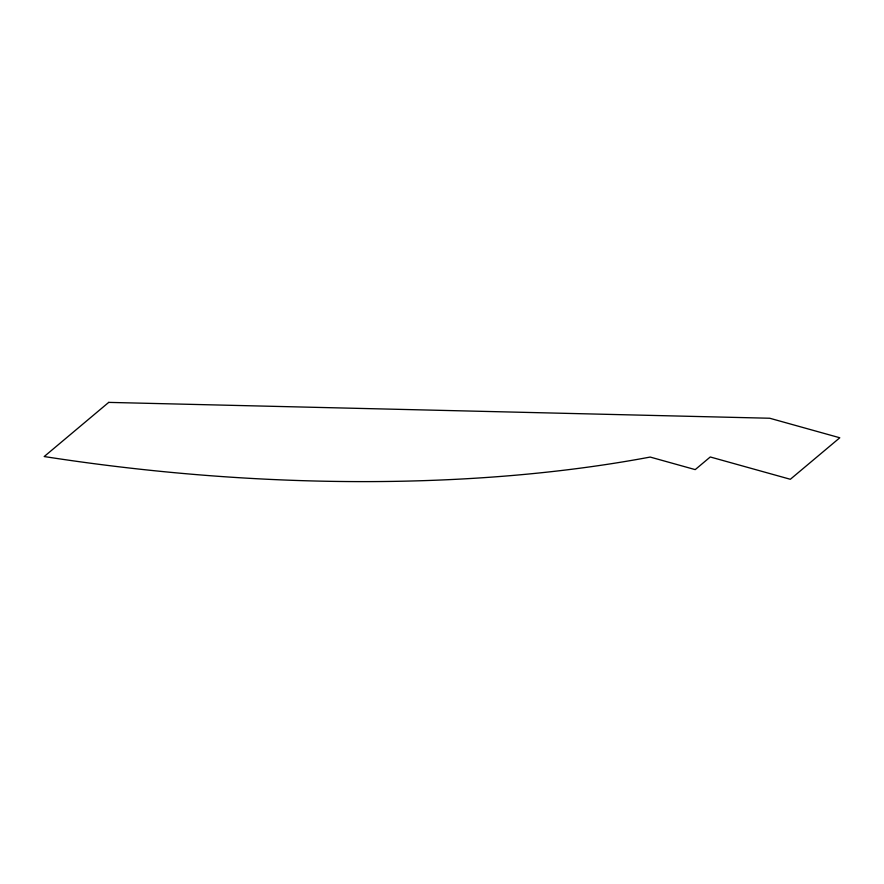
<?xml version="1.0" encoding="UTF-8"?>
<svg xmlns="http://www.w3.org/2000/svg" width="884" height="884" viewBox="0 0 884 884"><rect width="100%" height="100%" fill="white"/><g stroke="black" fill="none" stroke-linecap="round" stroke-linejoin="round"><path stroke-width="1.33" d="M108.721 402.386L44.2 456.542A860.254 344.406 7.1 0 0 650.16 457.061L695.211 469.614L710.261 456.973L790.34 479.283L839.8 437.768L769.732 418.243L108.721 402.386"/></g></svg>
